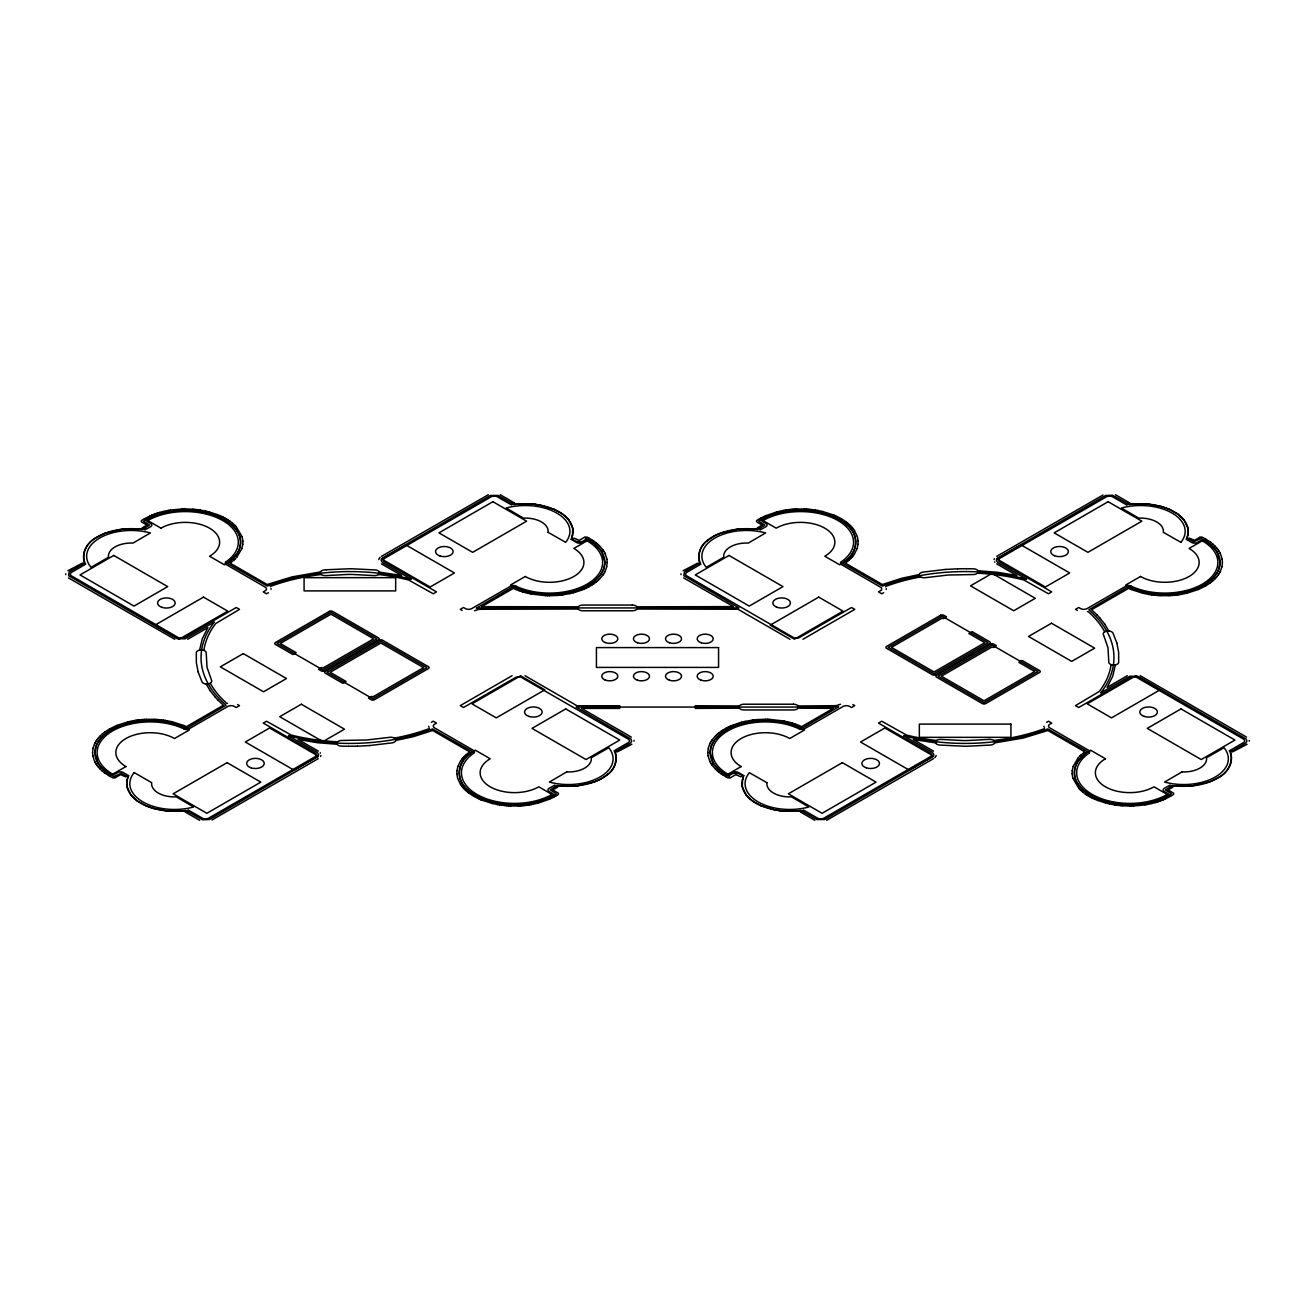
<?xml version="1.0" encoding="UTF-8"?>
<svg xmlns="http://www.w3.org/2000/svg" width="1315" height="1315" viewBox="0 0 1315 1315"><rect width="100%" height="100%" fill="white"/><g stroke="black" fill="none" stroke-linecap="round" stroke-linejoin="round"><path stroke-width="1.5" d="M92.576 752.509L93.053 748.219M94.861 752.525L96.735 744.274L101.386 737.485M604.9 562.475L603.832 568.688L600.692 574.688M607.185 562.491L606.692 566.781M707.815 752.509L708.308 748.219M710.1 752.525L711.168 746.312L714.308 740.312M1220.139 562.475L1218.265 570.726L1213.614 577.515M1222.424 562.491L1221.947 566.781M242.782 544.361L242.864 541.155M271.038 589.383L271.071 589.038A3.813 2.203 0 0 0 271.038 588.643M456.979 770.639L456.88 773.845M858.021 544.361L858.12 541.155M886.277 589.383L886.31 589.038A3.813 2.203 0 0 0 886.277 588.643M1072.218 770.639L1072.136 773.845M242.765 544.41L241.796 548.667M456.979 770.59L457.949 766.333M858.021 544.41L857.051 548.667M1072.235 770.59L1073.204 766.333M203.858 650.383L204.039 649.216A146.54 84.604 0 0 1 215.627 623.589L239.511 609.355L236.273 607.497L184.133 637.578A4.57 2.646 0 0 1 178.314 637.578L71.372 575.822A4.57 2.646 0 0 1 71.372 572.469L85.754 564.102A2.482 1.43 0 0 1 82.533 563.067L67.92 570.726M1111.175 664.634L1110.961 665.785A146.54 84.604 0 0 1 1099.373 691.411L1075.489 705.645L1078.727 707.503L1130.867 677.422A4.57 2.646 0 0 1 1136.686 677.422L1243.628 739.178A4.57 2.646 0 0 1 1243.628 742.531L1229.246 750.898A2.482 1.43 0 0 1 1232.467 751.933L1247.08 744.274M127.292 779.647L127.095 786.83M572.469 535.353L572.666 528.17M742.531 779.647L742.334 786.83M1187.708 535.353L1187.905 528.17M93.069 748.169L94.516 743.945M320.926 755.468L320.63 756.322M378.835 559.533L379.114 558.678M606.692 566.831L605.229 571.055M708.308 748.169L709.771 743.945M936.165 755.468L935.886 756.322M994.074 559.533L994.37 558.678M1221.931 566.831L1220.484 571.055M127.292 779.647L127.719 776.984L121.227 773.253L113.879 776.606L108.603 773.598M572.469 535.353C569.099 541.731 583.893 544.41 585.865 538.394M742.531 779.647C746.049 773.45 731.206 770.508 729.135 776.606M1187.708 535.353L1187.198 537.95L1193.773 541.747L1201.121 538.394L1206.397 541.402M395.766 740.444L413.173 736.729L432.619 730.499L469.652 751.884L468.798 752.509M919.234 574.556L901.876 578.255L882.381 584.501L845.348 563.116L846.202 562.491M241.779 548.733L236.979 556.903M457.982 766.267L460.529 761.089M857.018 548.733L854.471 553.911M1073.221 766.267L1078.021 758.097M94.549 743.895L95.042 742.909M320.416 571.926L292.062 576.89L267.142 584.501L230.109 563.116L230.963 562.491M604.719 572.091L605.212 571.105M709.788 743.895L710.281 742.909M994.65 742.876L1022.939 738.11L1047.858 730.499L1084.891 751.884L1084.037 752.509M1219.958 572.091L1220.452 571.105M95.058 742.844L95.617 741.874M604.144 573.126L604.686 572.156M710.314 742.844L710.856 741.874M1219.383 573.126L1219.942 572.156M95.65 741.808L96.242 740.838M603.503 574.162L604.111 573.192M710.889 741.808L711.497 740.838M1218.758 574.162L1219.35 573.192M96.274 740.789L96.932 739.835M236.404 554.437C241.927 547.435 241.927 536.997 236.404 529.994M460.562 761.04L461.976 759.084M602.812 575.165L603.47 574.211M711.53 740.789L712.188 739.835M854.438 553.96L853.024 555.916M1078.596 760.563C1073.073 767.566 1073.073 778.003 1078.596 785.006M1218.068 575.165L1218.726 574.211M96.981 739.77L97.688 738.833M236.388 554.453L230.257 560.815M600.676 574.704L593.476 581.904L584.682 587.164M602.78 575.23L599.492 579.077M712.22 739.77L715.508 735.923M714.324 740.296L721.524 733.096L730.318 727.836M1078.612 760.547L1084.744 754.185M1217.312 576.167L1218.019 575.23M97.721 738.783L98.494 737.846M379.525 558.02L379.788 557.708A3.813 2.203 0 0 1 380.134 557.379M578.189 606.823L481.685 606.642L513.36 588.347L515.957 589.498M462.009 759.034L462.781 758.097M636.97 609.026L737.994 609.256L789.986 639.271M852.219 556.903L852.991 555.966M739.326 705.974L695.273 705.744L695.273 708.39L739.326 708.177M798.09 708.177L833.316 708.358L801.64 726.653L799.043 725.502M935.475 756.98L935.212 757.292A3.813 2.203 0 0 1 934.866 757.621M1216.507 577.154L1217.279 576.217M236.93 556.952L235.204 558.826M98.526 737.797L100.269 735.923M462.831 758.048L463.636 757.128M851.364 557.872L852.169 556.952M1216.474 577.203L1214.731 579.077M1078.07 758.048L1079.796 756.174M101.403 737.468L108.586 731.469M463.685 757.078L465.526 755.237M851.315 557.922L849.474 559.763M1213.597 577.532L1206.414 583.531M234.234 559.763L235.155 558.875M100.318 735.874L102.258 734.082M599.443 579.126L597.503 580.918M715.557 735.874L717.497 734.082M1214.682 579.126L1212.742 580.918M1079.845 756.125L1080.766 755.237M234.185 559.812L231.013 562.442M465.576 755.188L468.732 752.558M849.424 559.812L846.268 562.442M1080.815 755.188L1083.987 752.558M337.528 741.824L335.522 741.693A146.54 84.604 0 0 1 291.157 735.019L266.501 721.212L263.263 723.086L315.37 753.199A4.57 2.646 0 0 1 315.37 756.552L208.411 818.292A4.57 2.646 0 0 1 202.609 818.292L188.045 809.909A2.482 1.43 0 0 1 186.319 811.848L185.185 811.996L199.584 820.281M977.456 573.192L979.478 573.307A146.54 84.604 0 0 1 1023.843 579.981L1048.499 593.788L1051.737 591.914L999.63 561.801A4.57 2.646 0 0 1 999.63 558.448L1106.589 496.708A4.57 2.646 0 0 1 1112.391 496.708L1126.955 505.091A2.482 1.43 0 0 1 1128.681 503.152L1129.815 503.004L1115.416 494.719M707.322 540.564C699.991 545.561 697.575 555.341 699.596 563.083L684.457 571.926L683.816 575.691L738.931 607.924L484.808 607.924A85.87 49.575 0 0 0 476.392 608.171L512.472 587.016L520.329 589.597M607.678 774.436C615.141 769.522 617.327 759.297 615.404 751.917L630.543 743.074L631.693 741.216L630.921 738.997L576.069 707.076L830.192 707.076A85.87 49.575 0 0 0 838.608 706.829L802.66 727.918L794.671 725.403M102.307 734.033L104.444 732.307M596.435 581.822L597.454 580.967M469.504 754.185C456.716 762.306 455.845 781.817 468.469 790.529M845.496 560.815C858.284 552.695 859.155 533.183 846.531 524.471M717.546 734.033L718.565 733.178M1212.693 580.967L1210.556 582.693M707.322 540.564L714.505 535.83M607.678 774.436L600.495 779.17M230.24 560.831L227.807 563.625L267.192 586.063A148.825 85.919 0 0 1 409.524 578.781L411.316 579.241L382.649 562.656L381.103 560.535L381.597 558.596L490.396 495.459L498.023 495.443L513.77 504.352L521.365 503.859M596.369 581.871L594.133 583.548M469.504 754.169L471.954 751.375L432.569 728.937A148.825 85.919 0 0 1 290.237 736.219L288.445 735.759L317.162 752.377L318.657 754.465L318.164 756.404L209.364 819.541L202.313 819.755L186.237 810.747L180.714 810.993M845.496 560.831L843.047 563.625L882.431 586.063A148.825 85.919 0 0 1 1024.763 578.781L1026.555 579.241L997.838 562.623L996.343 560.535L996.836 558.596L1105.636 495.459L1112.687 495.245L1128.895 504.319L1134.286 504.007M718.631 733.129L720.867 731.452M1084.76 754.169L1087.193 751.375L1047.808 728.937A148.825 85.919 0 0 1 905.476 736.219L903.684 735.759L932.401 752.377L933.897 754.465L933.436 756.372L824.604 819.541L816.977 819.557L801.23 810.648L793.635 811.141M104.51 732.258L109.408 729.036M1210.49 582.742L1205.592 585.964M592.917 584.386L594.068 583.597M720.932 731.403L722.083 730.614M95.436 538.082C86.33 542.75 81.678 554.24 84.357 563.083L69.218 571.926L68.577 575.691L176.9 638.613L185.07 638.811L214.329 622.028L213.523 623.063A148.825 85.919 0 0 0 226.131 705.235L187.404 727.918L179.432 725.403M1219.564 776.918C1228.654 772.234 1233.322 760.81 1230.643 751.917L1245.782 743.074L1246.932 741.216L1246.16 738.997L1138.165 676.42L1129.93 676.189L1100.671 692.972L1101.477 691.937A148.825 85.919 0 0 0 1088.869 609.765L1127.596 587.082L1135.568 589.597M95.436 538.065L105.447 533.085M1219.564 776.935L1209.553 781.915M108.603 731.469L120.964 725.403M591.651 585.191L592.851 584.419M758.426 519.491L756.996 520.411A2.285 1.315 0 0 0 757.095 522.121L762.207 525.08L757.259 527.923L758.393 528.088A2.482 1.43 0 0 1 760.169 529.929L766.053 526.592A3.863 2.236 0 0 0 765.971 523.518L761.944 521.184L763.012 520.559A53.044 30.623 0 0 1 836.143 519.524A53.044 30.623 0 0 1 841.518 561.637M760.119 520.378L758.804 521.217L764.804 525.162L758.048 529.288L738.011 529.14L720.702 533.085M683.175 570.726L697.788 563.067A2.482 1.43 0 0 0 700.994 564.102L686.611 572.469A4.57 2.646 0 0 0 686.611 575.822L793.57 637.578A4.57 2.646 0 0 0 799.372 637.578L851.512 607.497L854.75 609.355L802.955 639.271M631.825 744.274L617.212 751.933A2.482 1.43 0 0 0 614.006 750.898L628.389 742.531A4.57 2.646 0 0 0 628.389 739.178L521.43 677.422A4.57 2.646 0 0 0 515.628 677.422L463.488 707.503L460.25 705.645L512.045 675.729M554.881 794.622L556.196 793.783L550.196 789.838L556.952 785.712L576.989 785.86L594.298 781.915M556.574 795.509L558.004 794.589A2.285 1.315 0 0 0 557.905 792.879L552.793 789.921L557.741 787.077L556.607 786.912A2.482 1.43 0 0 1 554.831 785.071L549.029 788.359A3.863 2.236 0 0 0 549.029 791.482L553.056 793.816L551.988 794.441A53.044 30.623 0 0 1 478.857 795.476A53.044 30.623 0 0 1 473.482 753.364M722.149 730.581L723.349 729.809M1206.397 583.531L1194.036 589.597M210.236 683.225L210.515 683.652A146.54 84.604 0 0 0 226.459 703.114L227.511 703.443M1104.732 631.792L1104.485 631.348A146.54 84.604 0 0 0 1088.541 611.886L1087.489 611.557M144.486 518.702L141.823 520.362A2.285 1.315 0 0 0 141.856 522.121L146.951 525.08L142.02 527.923L143.138 528.088A2.482 1.43 0 0 1 144.929 529.929L150.814 526.592A3.863 2.236 0 0 0 150.732 523.518L146.705 521.184L147.773 520.559A53.044 30.623 0 0 1 220.904 519.524A53.044 30.623 0 0 1 226.279 561.637M591.586 585.224L588.989 586.72M758.492 519.458L759.741 518.702M760.136 520.362L764.031 518.192M554.864 794.638L550.969 796.808M555.259 796.298L556.508 795.542M723.414 729.776L726.012 728.28M1170.514 796.298L1173.243 794.589A2.285 1.315 0 0 0 1173.144 792.879L1168.049 789.921L1172.98 787.077L1171.862 786.912A2.482 1.43 0 0 1 1170.071 785.071L1164.268 788.359A3.863 2.236 0 0 0 1164.268 791.482L1168.295 793.816L1167.227 794.441A53.044 30.623 0 0 1 1094.096 795.476A53.044 30.623 0 0 1 1088.721 753.364M187.716 639.271L207.918 627.6L202.28 638.794L199.601 650.12M268.375 592.703L266.501 593.788L263.263 591.914L265.449 590.632A4.57 2.646 0 0 0 265.137 587.082L226.377 564.694A3.863 2.236 0 0 1 226.065 561.752M381.465 556.377L488.325 494.719M115.506 777.543L120.503 774.65L125.714 776.853A2.482 1.43 0 0 1 128.919 775.834L123.133 772.431A3.863 2.236 0 0 0 117.808 772.48L113.78 774.798L112.679 774.19A53.044 30.623 0 0 1 110.887 731.962A53.044 30.623 0 0 1 183.837 728.855M211.994 819.985L318.296 758.624M431.386 722.297L433.26 721.212L436.498 723.086L434.312 724.368A4.57 2.646 0 0 0 434.607 727.918L473.384 750.306A3.863 2.236 0 0 1 473.696 753.248M883.614 592.703L881.74 593.788L878.502 591.914L880.688 590.632A4.57 2.646 0 0 0 880.393 587.082L841.616 564.694A3.863 2.236 0 0 1 841.304 561.752M996.704 556.377L1103.006 495.015M1199.576 537.408L1194.497 540.35L1189.286 538.147A2.482 1.43 0 0 1 1186.081 539.166L1191.867 542.569A3.863 2.236 0 0 0 1197.192 542.52L1201.22 540.202L1202.321 540.81A53.044 30.623 0 0 1 1204.113 583.038A53.044 30.623 0 0 1 1131.163 586.145M933.535 758.624L826.675 820.281M1046.625 722.297L1048.499 721.212L1051.737 723.086L1049.551 724.368A4.57 2.646 0 0 0 1049.863 727.918L1088.623 750.306A3.863 2.236 0 0 1 1088.935 753.248M1127.284 675.729L1107.082 687.4L1112.72 676.206L1115.399 664.88M144.568 518.669L150.157 515.842M109.49 728.987L116.591 725.502M759.807 518.669L761.089 517.946M553.911 797.054L555.193 796.331M1205.51 586.013L1198.409 589.498M1170.432 796.331L1164.843 799.158M584.337 537.408L579.241 540.35L574.047 538.147A2.482 1.43 0 0 1 570.825 539.166L576.628 542.569A3.863 2.236 0 0 0 581.937 542.52L585.98 540.202L587.065 540.81A53.044 30.623 0 0 1 588.873 583.038A53.044 30.623 0 0 1 515.907 586.145M730.663 777.592L735.759 774.65L740.953 776.853A2.482 1.43 0 0 1 744.175 775.834L738.372 772.431A3.863 2.236 0 0 0 733.063 772.48L729.02 774.798L727.935 774.19A53.044 30.623 0 0 1 726.127 731.962A53.044 30.623 0 0 1 799.093 728.855M474.534 610.735L478.66 609.387A83.716 48.326 0 0 1 484.808 609.256L578.189 609.026M587.591 587.46L588.923 586.769M761.155 517.913L765.396 515.842M553.845 797.087L549.604 799.158M726.077 728.231L727.409 727.54M840.466 704.265L836.34 705.613A83.716 48.326 0 0 1 830.192 705.744L798.09 705.974M714.522 535.83L720.686 533.085M600.478 779.17L594.314 781.915M586.161 588.167L587.526 587.493M764.048 518.192L782.721 511.962M550.952 796.808L532.279 803.038M727.474 727.507L728.839 726.833M584.649 587.164L581.805 588.43M584.682 588.841L586.079 588.199M728.921 726.801L730.318 726.159M730.351 727.836L733.195 726.57M150.239 515.809L151.669 515.184M584.6 588.873L581.625 590.106M765.478 515.809L776.688 511.93M549.522 799.191L538.312 803.071M730.4 726.127L733.376 724.894M1163.331 799.816L1164.761 799.191M151.751 515.151L154.808 513.984M116.673 725.469L128.097 721.803M581.789 588.446L578.797 589.597M733.211 726.554L736.203 725.403M1198.327 589.531L1186.903 593.197M1163.249 799.849L1160.192 801.016M156.041 515.086L143.565 521.217L149.565 525.08L143.056 529.189L125.862 528.877M581.542 590.139L575.099 592.292M733.458 724.861L739.901 722.708M1158.959 799.914L1171.435 793.783L1165.435 789.921L1171.944 785.811L1189.138 786.123M105.463 533.085L122.755 529.14M1209.537 781.915L1192.245 785.86M154.891 513.951L156.419 513.409M156.058 515.086L169.191 511.65M120.98 725.403L141.165 721.014L160.972 721.195M578.764 589.597L569.066 592.358M736.236 725.403L745.934 722.642M1194.02 589.597L1173.835 593.986L1154.028 593.805M1158.942 799.914L1145.809 803.35M1158.581 801.591L1160.109 801.049M156.501 513.392L158.063 512.883M1156.937 802.117L1158.499 801.608M158.162 512.866L159.74 512.39M1155.26 802.61L1156.838 802.134M159.838 512.357L163.175 511.486M573.389 592.753L575 592.309M740 722.691L741.611 722.247M1155.162 802.643L1151.825 803.514M776.787 511.897L783.74 510.384M573.291 592.786L569.905 593.591M741.709 722.214L745.095 721.409M538.213 803.103L531.26 804.616M163.274 511.469L166.709 510.713M128.196 721.787L133.423 720.702M1186.804 593.213L1181.577 594.298M1151.726 803.531L1148.291 804.287M569.05 592.375L558.596 593.986M569.806 593.607L562.688 594.857M745.194 721.393L752.312 720.143M745.95 722.625L756.404 721.014M166.791 510.697L168.501 510.384M782.737 511.962L789.707 510.878M532.263 803.038L525.293 804.123M1146.499 804.616L1148.209 804.303M168.599 510.368L170.309 510.089M169.224 511.634L172.692 511.108M783.839 510.368L785.548 510.089M133.522 720.686L135.231 720.406M1179.769 594.594L1181.478 594.314M529.452 804.912L531.161 804.632M1145.776 803.366L1142.308 803.892M1144.691 804.912L1146.401 804.632M170.408 510.072L181.454 509.02M785.647 510.072L787.389 509.826M135.33 720.39L137.056 720.143M1177.944 594.857L1179.67 594.61M527.611 805.174L529.353 804.928M1144.592 804.928L1133.546 805.98M172.725 511.091L176.243 510.697M787.488 509.809L789.23 509.595M560.847 595.087L562.606 594.873M137.155 720.127L138.897 719.913M1176.103 595.087L1177.845 594.873M752.394 720.127L754.153 719.913M525.77 805.405L527.512 805.191M1142.275 803.909L1138.757 804.303M789.329 509.579L791.088 509.398M789.74 510.878L791.499 510.697M559.006 595.284L560.749 595.103M1174.246 595.284L1176.005 595.103M138.996 719.897L140.754 719.716M754.251 719.897L755.994 719.716M523.502 804.303L525.26 804.123M523.912 805.602L525.671 805.421M122.772 529.14L125.846 528.877M1192.228 785.86L1189.155 786.123M176.276 510.697L178.035 510.532M791.186 509.382L792.945 509.234M791.515 510.697L796.89 510.335M558.563 593.986L551.38 594.396M557.133 595.448L558.908 595.301M1172.372 595.448L1174.147 595.301M140.853 719.699L142.628 719.552M756.092 719.699L757.867 719.552M756.437 721.014L763.62 720.604M523.485 804.303L518.11 804.665M522.055 805.766L523.814 805.618M1136.965 804.468L1138.724 804.303M945.255 569.461L922.818 572.14A4.964 2.86 0 0 0 919.366 575.658A4.964 2.86 0 0 0 925.481 577.663L948.197 575.017L972.985 574.556A4.964 2.86 0 0 0 978.179 571.844A4.964 2.86 0 0 0 973.462 568.836L966.443 568.721M369.745 745.539L392.182 742.86A4.964 2.86 0 0 0 395.634 739.342A4.964 2.86 0 0 0 389.519 737.337L366.803 739.983L342.015 740.444A4.964 2.86 0 0 0 336.821 743.156A4.964 2.86 0 0 0 341.538 746.164L348.557 746.279M945.271 569.461L957.583 568.82M369.729 745.539L357.417 746.18M1134.303 504.007L1148.291 504.138L1161.605 506.604M180.697 810.993L166.709 810.862L153.395 808.396M178.067 510.532L187.075 510.286M793.044 509.217L794.819 509.102M557.034 595.448L549.604 595.728M1170.498 595.58L1172.273 595.448M142.727 719.552L144.502 719.42M757.966 719.552L765.396 719.272M520.181 805.898L521.956 805.783M1136.933 804.468L1127.925 804.714M794.918 509.102L796.693 509.02M1168.624 595.662L1170.399 595.58M144.601 719.42L146.376 719.338M518.307 805.98L520.082 805.898M521.381 503.859L525.277 503.76M793.619 811.141L789.723 811.24M181.552 509.02L183.344 508.971M796.791 509.02L804.238 509.02M796.906 510.335L805.931 510.417M1168.525 595.662L1161.096 595.662M146.475 719.338L153.904 719.338M518.094 804.665L509.069 804.583M518.209 805.98L510.762 805.98M1131.656 806.029L1133.448 805.98M957.599 568.82L966.41 568.721M357.401 746.18L348.59 746.279M183.442 508.954L185.218 508.938M551.363 594.396L542.355 594.133M763.637 720.604L772.645 720.867M1129.782 806.062L1131.557 806.046M525.277 503.76L535.337 504.385M789.723 811.24L779.663 810.615M185.316 508.938L192.746 509.217M547.73 595.711L549.506 595.728M765.494 719.272L767.27 719.289M1129.684 806.062L1122.254 805.783M187.092 510.286L194.275 510.697M545.84 595.662L547.632 595.711M767.368 719.289L769.16 719.338M1127.908 804.714L1120.725 804.303M804.336 509.02L806.111 509.102M1159.205 595.58L1160.981 595.662M545.741 595.662L531.079 593.986M769.259 719.338L783.921 721.014M154.019 719.338L155.795 719.42M508.889 805.898L510.664 805.98M806.21 509.102L807.985 509.217M805.947 510.417L809.514 510.697M1157.332 595.448L1159.107 595.58M155.893 719.42L157.668 719.552M509.053 804.583L505.486 804.303M507.015 805.783L508.79 805.898M808.084 509.234L809.859 509.382M192.845 509.234L194.604 509.382M1155.474 595.301L1157.233 595.448M542.322 594.133L537.013 593.575M772.678 720.867L777.987 721.425M157.767 719.552L159.526 719.699M1120.396 805.618L1122.155 805.766M505.141 805.618L506.916 805.766M1108.792 631.003L1104.748 624.115M206.208 683.997L210.252 690.885M809.958 509.398L815.382 510.072M809.547 510.697L826.593 514.034L839.628 519.622A55.329 31.955 0 0 1 839.644 564.809L824.801 556.229A34.338 19.824 0 0 0 824.801 528.186A34.338 19.824 0 0 0 776.228 528.186L761.385 519.622A55.329 31.955 0 0 1 839.644 519.622M1153.617 595.103L1155.375 595.284M194.702 509.398L196.461 509.579M194.291 510.697L216.005 515.644L231.276 524.455M1120.709 804.303L1098.995 799.356L1083.724 790.545M1118.539 805.421L1120.298 805.602M159.625 719.716L161.383 719.897M505.453 804.303L488.407 800.966L475.373 795.378A55.329 31.955 0 0 1 475.356 750.191L490.199 758.771A34.338 19.824 0 0 0 490.199 786.814A34.338 19.824 0 0 0 538.772 786.814L553.615 795.378A55.329 31.955 0 0 1 475.356 795.378M505.042 805.602L499.618 804.928M1153.995 593.805L1147.025 592.72M1151.776 594.873L1153.518 595.087M196.56 509.595L198.302 509.809M1116.698 805.191L1118.44 805.405M161.482 719.913L163.224 720.127M161.005 721.195L167.975 722.28M535.353 504.385L539.857 505.091M779.647 810.615L775.143 809.909M1149.935 594.61L1151.677 594.857M198.401 509.826L200.143 510.072M536.98 593.575L533.512 593.032M778.02 721.425L781.488 721.968M1114.857 804.928L1116.599 805.174M163.323 720.143L165.065 720.39M815.481 510.089L817.19 510.368M1148.127 594.314L1149.852 594.594M200.242 510.089L205.518 511.075M1114.758 804.912L1109.482 803.925M165.148 720.406L166.874 720.686M497.81 804.632L499.519 804.912M817.289 510.384L822.516 511.469M1148.028 594.298L1142.801 593.213M533.495 593.032L526.74 591.569M781.505 721.968L788.26 723.431M166.972 720.702L172.199 721.787M497.711 804.616L492.484 803.531M539.873 505.091L554.305 509.464M775.127 809.909L760.695 805.536M1147.009 592.72L1135.601 589.597M530.997 593.953L527.562 593.213M784.003 721.047L787.438 721.787M167.991 722.28L179.399 725.403M205.617 511.091L209.003 511.897M1109.383 803.909L1105.997 803.103M822.615 511.486L834.039 515.151M1142.702 593.197L1131.278 589.531M527.463 593.197L524.126 592.309M787.537 721.803L790.874 722.691M172.298 721.803L183.722 725.469M492.385 803.514L480.961 799.849M526.707 591.569L520.346 589.597M209.101 511.93L217.238 514.543M1105.899 803.071L1097.762 800.457M788.293 723.431L794.654 725.403M1161.622 506.604L1169.561 509.464M153.378 808.396L145.439 805.536M522.449 591.816L524.028 592.292M790.972 722.708L792.551 723.184M520.789 591.29L522.351 591.799M792.649 723.201L794.211 723.71M519.178 590.731L520.707 591.257M794.293 723.743L795.822 724.269M519.096 590.698L516.039 589.531M795.904 724.302L798.961 725.469M1097.663 800.441L1094.688 799.191M217.337 514.56L220.312 515.809M1131.196 589.498L1128.615 588.347L1091.565 609.733L1096.957 614.861M834.121 515.184L835.551 515.809M479.449 799.191L480.879 799.816M183.804 725.502L186.385 726.653L223.435 705.267L218.043 700.139M1169.561 509.464L1177.878 514.181M554.322 509.464L560.617 512.817M760.678 805.536L754.383 802.183M145.439 805.536L137.122 800.819M835.633 515.842L841.222 518.669M1093.209 798.517L1094.606 799.158M220.394 515.842L221.791 516.483M479.367 799.158L473.778 796.331M587.526 537.44L587.312 537.342A2.285 1.315 0 0 0 584.353 537.391M585.931 538.394L594.528 543.851L600.676 550.229M1091.762 797.811L1093.127 798.484M221.873 516.516L223.238 517.189M729.069 776.606L720.472 771.149L714.324 764.771M727.474 777.56L727.688 777.658A2.285 1.315 0 0 0 730.647 777.609M1090.365 797.087L1091.697 797.778M587.591 537.473L588.923 538.164M500.16 494.719L514.576 503.004L513.442 503.152A2.482 1.43 0 0 0 511.65 505.009L497.152 496.708A4.57 2.646 0 0 0 491.333 496.708L384.391 558.448A4.57 2.646 0 0 0 384.391 561.801L436.498 591.914L433.26 593.788L408.603 579.981A146.54 84.604 0 0 0 378.49 574.524M814.84 820.281L800.424 811.996L801.558 811.848A2.482 1.43 0 0 0 803.35 809.991L817.848 818.292A4.57 2.646 0 0 0 823.667 818.292L930.609 756.552A4.57 2.646 0 0 0 930.609 753.199L878.502 723.086L881.74 721.212L906.397 735.019A146.54 84.604 0 0 0 936.51 740.477M726.077 776.836L727.409 777.527M223.303 517.222L224.635 517.913M920.566 576.874L919.843 577.038A146.54 84.604 0 0 0 886.113 586.243L885.554 586.852M394.434 738.126L395.158 737.962A146.54 84.604 0 0 0 428.887 728.757L429.446 728.148M1205.51 538.92L1202.65 537.375A2.285 1.315 0 0 0 1199.609 537.391M1089.017 796.331L1090.299 797.054M588.989 538.197L591.586 539.709M726.012 776.803L723.414 775.291M224.701 517.946L225.983 518.669M109.49 776.08L112.433 777.658A2.285 1.315 0 0 0 115.391 777.609M996.704 563.872L1016.906 575.543L997.526 572.288L977.9 570.743M1077.363 610.439L1075.489 609.355L1078.727 607.497L1080.946 608.746A4.57 2.646 0 0 0 1087.094 608.582L1125.854 586.194A3.863 2.236 0 0 1 1130.966 586.013M1140.269 675.729L1246.554 737.107M683.685 577.893L733.408 606.61L636.97 606.823M852.876 704.561L854.75 705.645L851.512 707.503L849.293 706.254A4.57 2.646 0 0 0 843.49 706.254L804.386 728.806A3.863 2.236 0 0 1 799.273 728.987M933.535 751.128L913.35 739.457L935.606 742.876M548.108 532.328L565.631 542.322A44.644 25.774 0 0 0 556.853 513.08A44.644 25.774 0 0 0 506.193 508.001L523.502 518.126A22.848 13.183 0 0 1 548.076 532.328M766.892 782.672L749.369 772.678A44.644 25.774 0 0 0 758.147 801.92A44.644 25.774 0 0 0 808.807 806.999L791.499 796.874A22.848 13.183 0 0 1 766.924 782.672M381.465 563.872L401.65 575.543L379.394 572.124M462.124 610.439L460.25 609.355L463.488 607.497L465.707 608.746A4.57 2.646 0 0 0 471.51 608.746L510.614 586.194A3.863 2.236 0 0 1 515.727 586.013M525.014 675.729L577.006 705.744L619.727 705.744L619.727 708.39L581.592 708.39L631.315 737.107M68.446 577.893L174.731 639.271M237.637 704.561L239.511 705.645L236.273 707.503L234.054 706.254A4.57 2.646 0 0 0 227.906 706.418L189.146 728.806A3.863 2.236 0 0 1 184.034 728.987M318.296 751.128L298.094 739.457L317.507 742.728L337.1 744.257M1205.592 538.969L1210.49 542.191M841.304 518.702L846.202 521.94M839.66 519.622L842.11 521.151M1087.702 795.542L1088.952 796.298M226.049 518.702L227.298 519.458M475.34 795.378L472.89 793.849M473.696 796.298L468.798 793.06M109.408 776.031L104.51 772.809M1086.437 794.737L1087.636 795.509M591.651 539.742L592.851 540.514M722.149 774.486L723.349 775.258M227.363 519.491L228.563 520.263M560.617 512.817L561.653 513.491M754.383 802.183L753.347 801.509M1206.414 541.402L1213.597 547.402M842.126 521.151L846.515 524.455M1085.22 793.915L1086.371 794.704M592.917 540.547L594.068 541.336M720.932 773.664L722.083 774.453M228.629 520.296L229.78 521.085M472.874 793.849L468.485 790.545M108.586 773.598L101.403 767.598M561.653 513.491L562.639 514.181M753.347 801.509L752.361 800.819M1085.154 793.865L1082.919 792.189M594.133 541.386L596.369 543.062M720.867 773.615L718.631 771.938M229.846 521.135L232.081 522.811M1177.895 514.198L1183.96 519.935M562.639 514.198L564.94 516.006M752.361 800.802L750.06 798.994M137.105 800.802L131.04 795.065M1210.556 542.24L1212.693 543.966M846.268 521.989L847.32 522.811M467.68 792.189L468.732 793.011M104.444 772.76L102.307 771.034M847.386 522.86L849.424 524.619M1082.853 792.14L1080.815 790.381M596.435 543.111L597.454 543.966M717.546 771.034L718.565 771.889M232.147 522.86L234.185 524.619M467.614 792.14L465.576 790.381M564.94 516.006L568.721 519.935M750.06 798.994L746.279 795.065M1212.742 543.999L1214.682 545.807M1083.708 790.529L1078.612 785.022M597.503 543.999L599.443 545.807M717.497 771.001L715.557 769.193M231.292 524.471L236.388 529.978M102.258 771.001L100.318 769.193M849.474 524.669L851.315 526.51M1079.845 789.444L1080.766 790.331M234.234 524.669L235.155 525.556M465.526 790.331L463.685 788.49M1214.731 545.856L1216.474 547.73M1078.925 788.49L1079.796 789.394M599.492 545.856L602.78 549.703M715.508 769.144L712.22 765.297M235.204 525.606L236.075 526.51M100.269 769.144L98.526 767.27M1096.989 614.878L1099.767 617.886M218.011 700.122L215.233 697.114M1213.614 547.418L1217.197 552.185M851.364 526.559L852.169 527.479M1078.892 788.441L1072.876 778.233M236.108 526.559L242.124 536.767M462.831 787.521L463.636 788.441M101.386 767.582L97.803 762.815M1099.784 617.902L1104.732 624.099M215.216 697.098L210.269 690.901M1216.507 547.78L1217.279 548.717M1044.685 728.148L1044.126 728.757A146.54 84.604 0 0 1 993.729 740.477M852.219 527.529L852.991 528.449M462.009 786.551L462.781 787.471M270.315 586.852L270.874 586.243A146.54 84.604 0 0 1 321.271 574.524M97.721 766.283L98.494 767.22M1183.977 519.951L1187.905 528.153M568.721 519.951L572.666 528.153M746.279 795.049L742.334 786.847M131.023 795.049L127.095 786.847M1217.312 548.766L1218.019 549.703M853.024 528.515L854.438 530.471M461.976 786.485L460.562 784.529M96.981 765.297L97.688 766.234M1218.068 549.769L1218.726 550.722M602.812 549.769L603.47 550.722M600.692 550.245L601.958 552.185M714.308 764.755L713.042 762.815M711.53 764.278L712.188 765.231M96.274 764.278L96.932 765.231M1218.758 550.771L1219.35 551.741M854.471 530.52L857.364 536.767M603.503 550.771L604.111 551.741M710.889 763.259L711.497 764.229M460.529 784.48L457.636 778.233M95.65 763.259L96.242 764.229M1219.383 551.807L1219.942 552.777M1217.213 552.201L1220.139 562.458M604.144 551.807L604.686 552.777M601.958 552.201L604.9 562.458M713.042 762.799L710.1 752.542M710.314 762.223L710.856 763.193M97.787 762.799L94.861 752.542M95.058 762.223L95.617 763.193M1219.958 552.842L1220.452 553.829M709.788 761.171L710.281 762.158M604.719 552.842L605.212 553.829M94.549 761.171L95.042 762.158M1220.484 553.878L1222.145 559.171M709.771 761.122L708.095 755.829M605.229 553.878L606.905 559.171M94.516 761.122L92.855 755.829M1116.846 643.002L1112.983 633.074A4.964 2.86 0 0 0 1106.868 631.085A4.964 2.86 0 0 0 1103.417 634.619L1107.986 647.72L1108.775 662.037A4.964 2.86 0 0 0 1113.476 665.045A4.964 2.86 0 0 0 1118.687 662.316L1118.638 652.158L1116.846 643.019M198.154 671.998L202.017 681.926A4.964 2.86 0 0 0 208.132 683.915A4.964 2.86 0 0 0 211.584 680.381L207.014 667.28L206.225 652.963A4.964 2.86 0 0 0 201.524 649.955A4.964 2.86 0 0 0 196.313 652.684L196.362 662.842L198.154 671.981M1072.859 778.184L1072.136 773.91M1044.077 726.998L1043.995 726.653A3.813 2.203 0 0 1 1043.962 726.258M857.38 536.816L858.103 541.09M457.62 778.184L456.897 773.91M428.838 726.998L428.756 726.653A3.813 2.203 0 0 1 428.723 726.258M242.141 536.816L242.864 541.09M1222.161 559.237L1222.424 562.442M708.095 755.763L707.815 752.558M606.905 559.237L607.185 562.442M92.839 755.763L92.576 752.558M1249.217 740.411L1249.25 740.756A3.813 2.203 0 0 1 1249.217 741.15M681.022 574.589L680.989 574.244A3.813 2.203 0 0 1 681.022 573.85M633.978 740.411L634.011 740.756A3.813 2.203 0 0 1 633.978 741.15M65.783 574.589L65.75 574.244A3.813 2.203 0 0 1 65.783 573.85M1230.051 752.262A47.702 27.533 0 0 1 1172.421 785.532M1129.256 504.549A47.702 27.533 0 0 1 1186.87 537.819M700.205 562.738A47.702 27.533 0 0 1 757.818 529.468M800.999 810.451A47.702 27.533 0 0 1 743.37 777.181M84.949 562.738A47.702 27.533 0 0 1 142.579 529.468M185.744 810.451A47.702 27.533 0 0 1 128.13 777.181M614.795 752.262A47.702 27.533 0 0 1 557.182 785.532M514.001 504.549A47.702 27.533 0 0 1 571.63 537.819M994.765 562.228A3.813 2.203 0 0 1 994.551 561.867M320.235 752.772A3.813 2.203 0 0 1 320.449 753.133M134.196 772.579L134.114 772.678A44.644 25.774 0 0 0 142.908 801.92A44.644 25.774 0 0 0 193.568 806.999L176.259 796.874A22.848 13.183 0 0 1 151.685 782.672L134.196 772.579M1180.886 542.322L1163.348 532.328A22.848 13.183 0 0 0 1138.741 518.143L1121.432 508.001A44.644 25.774 0 0 1 1172.092 513.08A44.644 25.774 0 0 1 1180.886 542.322M108.471 557.264L91.014 567.34A44.644 25.774 0 0 1 99.726 537.999A44.644 25.774 0 0 1 150.387 532.937L133.078 543.062A22.848 13.183 0 0 0 108.504 557.264M113.764 555.456L80.034 574.934L133.999 606.084L167.728 586.621L113.764 555.456M203.48 597.125L154.923 625.167L179.202 639.189L227.774 611.146L203.48 597.125M405.875 544.936L381.58 558.957L430.153 587L454.448 572.978L405.875 544.936M492.895 501.705L438.931 532.871L472.66 552.333L526.625 521.184L492.895 501.705M243.291 653.604L220.345 666.853L263.526 691.772L286.473 678.54L243.291 653.604M329.375 611.393L275.394 642.542A2.285 1.315 0 0 0 275.394 644.416L292.933 654.541L296.171 652.667L280.259 643.479L330.986 614.187L373.624 638.811L322.898 668.086L321.813 667.478L318.575 669.335L321.271 670.897A2.285 1.315 0 0 0 324.509 670.897L378.473 639.747A2.285 1.315 0 0 0 378.473 637.874L332.613 611.393A2.285 1.315 0 0 0 329.375 611.393M330.986 612.313L277.021 643.479L322.898 669.96L376.863 638.811L330.986 612.313M125.911 766.563L111.068 775.127A55.329 31.955 0 0 1 111.068 729.94A55.329 31.955 0 0 1 189.327 729.94L174.484 738.52A34.338 19.824 0 0 0 125.911 738.52A34.338 19.824 0 0 0 125.911 766.563M379.295 640.208L325.315 671.373A2.285 1.315 0 0 0 325.315 673.231L342.87 683.356L346.108 681.499L330.18 672.294L380.906 643.019L423.545 667.626L372.819 696.917L371.734 696.293L368.496 698.166L371.192 699.728A2.285 1.315 0 0 0 374.43 699.728L428.411 668.562A2.285 1.315 0 0 0 428.411 666.689L382.534 640.208A2.285 1.315 0 0 0 379.295 640.208M380.906 641.145L326.942 672.294L372.819 698.791L426.783 667.626L380.906 641.145M301.299 704.232L279.717 716.708L322.898 741.627L344.481 729.168L301.299 704.232M525.277 576.48L510.434 585.06A55.329 31.955 0 0 0 588.693 585.06A55.329 31.955 0 0 0 588.693 539.873L573.85 548.437A34.338 19.824 0 0 1 573.85 576.48A34.338 19.824 0 0 1 525.277 576.48M269.591 728L245.313 742.022L293.886 770.064L318.164 756.043L269.591 728M227.101 762.667L173.136 793.816L206.866 813.295L260.83 782.129L227.101 762.667M723.727 557.264L706.254 567.34A44.644 25.774 0 0 1 714.982 537.999A44.644 25.774 0 0 1 765.642 532.937L748.334 543.062A22.848 13.183 0 0 0 723.743 557.264M520.559 675.811L471.986 703.854L496.265 717.875L544.837 689.833L520.559 675.811M729.003 555.456L695.273 574.934L749.254 606.084L782.984 586.621L729.003 555.456M565.746 708.916L532.016 728.379L585.997 759.544L619.727 740.066L565.746 708.916M818.735 597.125L770.163 625.167L794.441 639.189L843.014 611.146L818.735 597.125M566.666 771.938L549.358 782.063A44.644 25.774 0 0 0 600.018 777.001A44.644 25.774 0 0 0 608.812 747.742L591.273 757.736A22.848 13.183 0 0 1 566.666 771.921M1021.114 544.936L996.836 558.957L1045.409 587L1069.687 572.978L1021.114 544.936M1108.134 501.705L1054.17 532.871L1087.899 552.333L1141.864 521.184L1108.134 501.705M992.102 573.373L970.519 585.832L1013.701 610.768L1035.283 598.292L992.102 573.373M940.57 615.272L886.589 646.438A2.285 1.315 0 0 0 886.589 648.311L932.466 674.792A2.285 1.315 0 0 0 935.705 674.792L989.685 643.627A2.285 1.315 0 0 0 989.685 641.769L972.13 631.644L968.892 633.501L984.82 642.706L934.094 671.981L891.455 647.375L942.181 618.083L943.266 618.707L946.504 616.834L943.808 615.272A2.285 1.315 0 0 0 940.57 615.272M942.181 616.209L888.217 647.375L934.094 673.855L988.058 642.706L942.181 616.209M741.15 766.563L726.307 775.127A55.329 31.955 0 0 1 726.307 729.94A55.329 31.955 0 0 1 804.566 729.94L789.723 738.52A34.338 19.824 0 0 0 741.15 738.52A34.338 19.824 0 0 0 741.15 766.563M990.491 644.103L936.527 675.253A2.285 1.315 0 0 0 936.527 677.126L982.387 703.607A2.285 1.315 0 0 0 985.625 703.607L1039.606 672.458A2.285 1.315 0 0 0 1039.606 670.584L1022.067 660.459L1018.829 662.333L1034.741 671.521L984.014 700.813L941.376 676.189L992.102 646.914L993.187 647.522L996.425 645.665L993.729 644.103A2.285 1.315 0 0 0 990.491 644.103M992.102 645.04L938.137 676.189L984.014 702.687L1037.979 671.521L992.102 645.04M1051.474 623.228L1028.527 636.46L1071.709 661.396L1094.655 648.147L1051.474 623.228M1140.516 576.48L1125.673 585.06A55.329 31.955 0 0 0 1203.932 585.06A55.329 31.955 0 0 0 1203.932 539.873L1189.089 548.437A34.338 19.824 0 0 1 1189.089 576.48A34.338 19.824 0 0 1 1140.516 576.48M884.847 728L860.552 742.022L909.125 770.064L933.42 756.043L884.847 728M842.34 762.667L788.375 793.816L822.105 813.295L876.069 782.129L842.34 762.667M1135.798 675.811L1087.226 703.854L1111.52 717.875L1160.077 689.833L1135.798 675.811M1181.002 708.916L1147.272 728.379L1201.236 759.544L1234.966 740.066L1181.002 708.916M1181.922 771.938L1164.613 782.063A44.644 25.774 0 0 0 1215.274 777.001A44.644 25.774 0 0 0 1224.051 747.742L1206.529 757.736A22.848 13.183 0 0 1 1181.922 771.921M326.071 569.789L324.378 569.937A4.964 2.86 0 0 0 320.301 573.241A4.964 2.86 0 0 0 325.988 575.592L347.407 574.458A168.567 97.31 0 0 1 352.354 574.458L373.756 575.592A4.964 2.86 0 0 0 379.46 573.241A4.964 2.86 0 0 0 375.383 569.937L350.776 568.721L326.153 569.773M989.011 739.408L967.593 740.542A168.567 97.31 0 0 1 962.646 740.542L941.244 739.408A4.964 2.86 0 0 0 935.54 741.759A4.964 2.86 0 0 0 939.617 745.063L965.983 746.279L990.622 745.063A4.964 2.86 0 0 0 994.699 741.759A4.964 2.86 0 0 0 989.011 739.408M395.667 577.663L304.077 577.663L304.077 590.895L395.667 590.895L395.667 577.663M632.384 605.064L582.775 605.064A4.964 2.86 0 0 0 577.811 607.924A4.964 2.86 0 0 0 582.775 610.785L632.384 610.785A4.964 2.86 0 0 0 637.348 607.924A4.964 2.86 0 0 0 632.384 605.064M718.565 647.588L596.435 647.588L596.435 667.412L718.565 667.412L718.565 647.588M793.52 704.215L743.912 704.215A4.964 2.86 0 0 0 738.948 707.076A4.964 2.86 0 0 0 743.912 709.936L793.52 709.936A4.964 2.86 0 0 0 798.468 707.076A4.964 2.86 0 0 0 793.52 704.215M1010.923 724.105L919.333 724.105L919.333 737.337L1010.923 737.337L1010.923 724.105M1105.438 758.771L1090.595 750.191A55.329 31.955 0 0 0 1090.595 795.378A55.329 31.955 0 0 0 1168.854 795.378L1154.011 786.814A34.338 19.824 0 0 1 1105.438 786.814A34.338 19.824 0 0 1 1105.438 758.771M160.989 528.186L146.146 519.622A55.329 31.955 0 0 1 224.405 519.622A55.329 31.955 0 0 1 224.405 564.809L209.562 556.229A34.338 19.824 0 0 0 209.562 528.186A34.338 19.824 0 0 0 160.989 528.186M701.191 642.772A8.021 4.619 0 0 0 713.223 638.778A8.021 4.619 0 0 0 701.191 634.767A8.021 4.619 0 0 0 701.191 642.772M701.191 680.233A8.021 4.619 0 0 0 713.223 676.222A8.021 4.619 0 0 0 701.191 672.228A8.021 4.619 0 0 0 701.191 680.233M669.516 642.772A8.021 4.619 0 0 0 681.548 638.778A8.021 4.619 0 0 0 669.516 634.767A8.021 4.619 0 0 0 669.516 642.772M669.516 680.233A8.021 4.619 0 0 0 681.548 676.222A8.021 4.619 0 0 0 669.516 672.228A8.021 4.619 0 0 0 669.516 680.233M637.463 642.772A8.021 4.619 0 0 0 649.479 638.778A8.021 4.619 0 0 0 637.463 634.767A8.021 4.619 0 0 0 637.463 642.772M637.463 680.233A8.021 4.619 0 0 0 649.479 676.222A8.021 4.619 0 0 0 637.463 672.228A8.021 4.619 0 0 0 637.463 680.233M605.13 642.525A8.021 4.619 0 0 0 617.771 639.221A8.021 4.619 0 0 0 606.494 634.553A8.021 4.619 0 0 0 605.13 642.525M605.13 679.986A8.021 4.619 0 0 0 617.771 676.683A8.021 4.619 0 0 0 606.494 672.014A8.021 4.619 0 0 0 605.13 679.986M1144.231 716.412A8.778 5.063 0 0 0 1157.397 712.023A8.778 5.063 0 0 0 1144.231 707.634A8.778 5.063 0 0 0 1144.231 716.412M1054.449 555.686A8.778 5.063 0 0 0 1068.306 552.053A8.778 5.063 0 0 0 1055.945 546.941A8.778 5.063 0 0 0 1054.449 555.686M776.507 607.086A8.778 5.063 0 0 0 790.364 603.47A8.778 5.063 0 0 0 778.003 598.358A8.778 5.063 0 0 0 776.507 607.086M866.289 767.829A8.778 5.063 0 0 0 879.456 763.44A8.778 5.063 0 0 0 866.289 759.051A8.778 5.063 0 0 0 866.289 767.829M161.992 607.366A8.778 5.063 0 0 0 175.158 602.977A8.778 5.063 0 0 0 161.992 598.588A8.778 5.063 0 0 0 161.992 607.366M251.05 767.829A8.778 5.063 0 0 0 264.216 763.44A8.778 5.063 0 0 0 251.05 759.051A8.778 5.063 0 0 0 251.05 767.829M528.975 716.412A8.778 5.063 0 0 0 542.142 712.023A8.778 5.063 0 0 0 528.975 707.634A8.778 5.063 0 0 0 528.975 716.412M439.933 555.949A8.778 5.063 0 0 0 453.1 551.56A8.778 5.063 0 0 0 439.933 547.172A8.778 5.063 0 0 0 439.933 555.949"/></g></svg>
